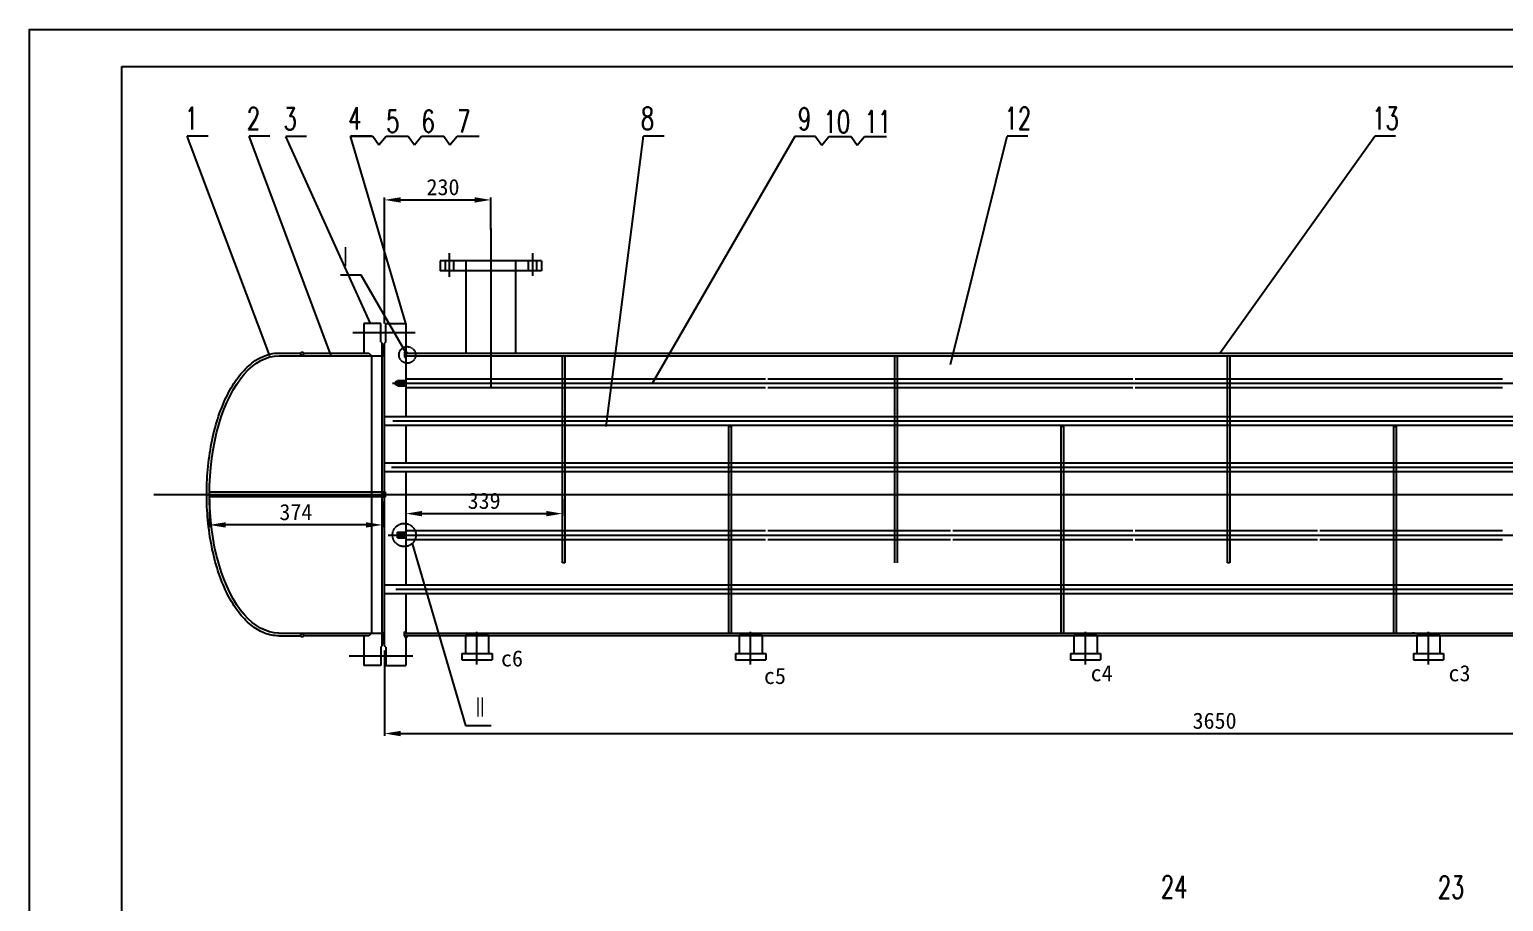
# Model space of a CAD drawing. Header units: millimetres. Extents: x -488296 to -479566, y 284705 to 289457.
# Drawn here: x -486286 to -483095, y 287570 to 289457 of the extents above; entities that cross this region are included whole.
import ezdxf
from ezdxf.lldxf.tags import DXFTag

# ---------------------------------------------------------------- set-up
doc = ezdxf.new("R2010")
doc.units = ezdxf.units.MM
doc.linetypes.add('CENTER2', pattern=[1.125, 0.75, -0.125, 0.125, -0.125])
for name, color, linetype in [('CDR_DWG1', 4, 'Continuous'), ('xishixian', 3, 'CENTER2'), ('中心线', 1, 'CENTERX2')]:
    doc.layers.add(name, color=color, linetype=linetype)
doc.styles.add('HZ', font='ROMANS.shx', dxfattribs={"width": 0.7, "height": 32, "bigfont": 'HZ.shx'})
tags = doc.linetypes.add('CENTERX2', pattern=[101.6, 63.5, -12.7, 12.7, -12.7]).pattern_tags.tags
tags[10:11] = [DXFTag(74, 4), DXFTag(75, 0), DXFTag(340, '0'), DXFTag(46, 1.0), DXFTag(50, 0.0), DXFTag(44, 0.0), DXFTag(45, 0.0)]
tags[8:9] = [DXFTag(74, 4), DXFTag(75, 0), DXFTag(340, '0'), DXFTag(46, 1.0), DXFTag(50, 0.0), DXFTag(44, 0.0), DXFTag(45, 0.0)]
tags[6:7] = [DXFTag(74, 4), DXFTag(75, 0), DXFTag(340, '0'), DXFTag(46, 1.0), DXFTag(50, 0.0), DXFTag(44, 0.0), DXFTag(45, 0.0)]
tags[4:5] = [DXFTag(74, 4), DXFTag(75, 0), DXFTag(340, '0'), DXFTag(46, 1.0), DXFTag(50, 0.0), DXFTag(44, 0.0), DXFTag(45, 0.0)]
doc.dimstyles.get("Standard").update_dxf_attribs({"dimscale": 10, "dimtxt": 3.5, "dimasz": 3.5, "dimexe": 0.5, "dimexo": 1, "dimgap": 1, "dimtad": 1, "dimtoh": 1, "dimdec": 1, "dimdsep": 46, "dimtxsty": 'Standard', "dimcen": 0.09, "dimclrd": 256, "dimclre": 256, "dimclrt": 256, "dimadec": 0, "dimazin": 2, "dimtfac": 1, "dimtdec": 1, "dimtofl": 0, "dimtmove": 0, "dimatfit": 3, "dimfxl": 1, "dimtolj": 1, "dimtzin": 0, "dimarcsym": 0})
pattern_1 = [(135, (-972792.489, 952.103), (2.24506403, 2.24506403), []), (45, (-972792.489, 952.103), (2.24506403, -2.24506403), [])]

# ---------------------------------------------------------------- blocks, each defined once
blk = doc.blocks.new('*D15')
at = {"lineweight": -2}
for p, q in [((-485517, 288820.8), (-485517, 289093.3)), ((-485482, 289088.3), (-485322, 289088.3)), ((-485287, 289024.4), (-485287, 289093.3))]:
    blk.add_line(p, q, dxfattribs=at)
for points in [[(-485482, 289094.1), (-485482, 289082.4), (-485517, 289088.3)], [(-485322, 289094.1), (-485322, 289082.4), (-485287, 289088.3)]]:
    blk.add_solid(points)
at = {"layer": 'DEFPOINTS', "color": 0}
for p in [(-485287, 289088.3), (-485287, 289014.4), (-485517, 288810.8)]:
    blk.add_point(p, dxfattribs=at)
at = {"insert": (-485390.5, 289115.8), "char_height": 35, "attachment_point": 5}
blk.add_mtext('\\A1;230', dxfattribs=at)
blk = doc.blocks.new('*D39')
at = {"lineweight": -2}
for p, q in [((-485517, 288113.3), (-485517, 287928.3)), ((-481866.9, 288113.3), (-481866.9, 287928.3)), ((-485482, 287933.3), (-481901.9, 287933.3))]:
    blk.add_line(p, q, dxfattribs=at)
for points in [[(-485482, 287939.1), (-485482, 287927.4), (-485517, 287933.3)], [(-481901.9, 287939.1), (-481901.9, 287927.4), (-481866.9, 287933.3)]]:
    blk.add_solid(points)
at = {"layer": 'DEFPOINTS', "color": 0}
for p in [(-485517, 288123.3), (-481866.9, 288123.3), (-481866.9, 287933.3)]:
    blk.add_point(p, dxfattribs=at)
at = {"insert": (-483720.1, 287960.8), "char_height": 35, "attachment_point": 5}
blk.add_mtext('\\A1;3650', dxfattribs=at)
blk = doc.blocks.new('*D48')
at = {"lineweight": -2}
for p, q in [((-485471, 288440.8), (-485471, 288404.3)), ((-485132, 288440.8), (-485132, 288404.3)), ((-485436, 288409.3), (-485167, 288409.3))]:
    blk.add_line(p, q, dxfattribs=at)
for points in [[(-485436, 288415.1), (-485436, 288403.4), (-485471, 288409.3)], [(-485167, 288415.1), (-485167, 288403.4), (-485132, 288409.3)]]:
    blk.add_solid(points)
at = {"layer": 'DEFPOINTS', "color": 0}
for p in [(-485471, 288450.8), (-485132, 288450.8), (-485132, 288409.3)]:
    blk.add_point(p, dxfattribs=at)
at = {"insert": (-485301.5, 288436.8), "char_height": 35, "attachment_point": 5}
blk.add_mtext('\\A1;339', dxfattribs=at)
blk = doc.blocks.new('*D40')
at = {"lineweight": -2}
for p, q in [((-485896.1, 288440.8), (-485896.1, 288379.9)), ((-485522, 288435.8), (-485522, 288379.9)), ((-485557, 288384.9), (-485861.1, 288384.9))]:
    blk.add_line(p, q, dxfattribs=at)
for points in [[(-485861.1, 288390.7), (-485861.1, 288379.1), (-485896.1, 288384.9)], [(-485557, 288390.7), (-485557, 288379.1), (-485522, 288384.9)]]:
    blk.add_solid(points)
at = {"layer": 'DEFPOINTS', "color": 0}
for p in [(-485896.1, 288450.8), (-485522, 288445.8), (-485896.1, 288384.9)]:
    blk.add_point(p, dxfattribs=at)
at = {"insert": (-485709, 288412.4), "char_height": 35, "attachment_point": 5}
blk.add_mtext('\\A1;374', dxfattribs=at)

msp = doc.modelspace()

# ---------------------------------------------------------------- hatches: boundary and pattern name
h = msp.add_hatch()
h.set_pattern_fill('ANSI37', color=0, style=0)
h.set_pattern_definition(pattern_1)
h.paths.add_polyline_path([(-485516.98, 288750.78), (-485521.98, 288750.78), (-485521.98, 288773.28), (-485516.98, 288773.28)])
h.paths.add_polyline_path([(-485521.98, 288150.78), (-485516.98, 288150.78), (-485516.98, 288128.28), (-485521.98, 288128.28)])
h = msp.add_hatch()
h.set_pattern_fill('ANSI37', color=0, style=0)
h.set_pattern_definition(pattern_1)
h.paths.add_polyline_path([(-485516.98, 288750.78), (-485521.98, 288750.78), (-485521.98, 288773.28), (-485516.98, 288773.28)])
h.paths.add_polyline_path([(-485521.98, 288150.78), (-485516.98, 288150.78), (-485516.98, 288128.28), (-485521.98, 288128.28)])
h = msp.add_hatch()
h.set_pattern_fill('ANSI37', color=0, style=0)
h.set_pattern_definition([(135, (-972184.9658, 63.0083), (2.24506403, 2.24506403), []), (45, (-972184.9658, 63.0083), (2.24506403, -2.24506403), [])])
h.paths.add_polyline_path([(-485518.98, 288450.78), (-485515.98, 288450.78), (-485515.98, 288444.78), (-485518.98, 288444.78)])
h.paths.add_polyline_path([(-485518.98, 288456.78), (-485515.98, 288456.78), (-485515.98, 288450.78), (-485518.98, 288450.78)])

# ---------------------------------------------------------------- linework, layer by layer
at = {"color": 0}
for p, q in [((-485765.33, 288750.78), (-485944.03, 289226.47)), ((-485899.23, 289226.36), (-485944.03, 289226.47)), ((-485632.68, 288750.78), (-485810.19, 289226.31)), ((-485765.39, 289226.21), (-485810.19, 289226.31)), ((-485547.44, 288820.78), (-485730.82, 289225.42)), ((-485686.02, 289225.32), (-485730.82, 289225.42)), ((-485470.98, 288820.78), (-485590.42, 289226.47)), ((-485545.63, 289226.36), (-485590.42, 289226.47)), ((-485037.11, 288597.56), (-484956.77, 289226.47)), ((-484911.97, 289226.36), (-484956.77, 289226.47)), ((-484936.96, 288691.63), (-484628.17, 289226.47)), ((-484583.84, 289225.56), (-484628.63, 289225.67)), ((-484291.86, 288732.12), (-484169.4, 289226.47)), ((-484124.6, 289226.36), (-484169.4, 289226.47)), ((-483708.86, 288756.78), (-483373.42, 289226.47)), ((-483328.62, 289226.36), (-483373.42, 289226.47)), ((-485176.98, 288956.78), (-485396.98, 288956.78)), ((-485396.98, 288956.78), (-485396.98, 288934.78)), ((-485176.98, 288934.78), (-485396.98, 288934.78)), ((-485385.98, 288956.78), (-485385.98, 288934.78)), ((-485367.98, 288956.78), (-485367.98, 288934.78)), ((-485232.98, 288956.78), (-485340.98, 288956.78)), ((-485340.98, 288956.78), (-485340.98, 288756.78)), ((-485232.98, 288756.78), (-485232.98, 288956.78)), ((-485205.98, 288956.78), (-485205.98, 288934.78)), ((-485187.98, 288956.78), (-485187.98, 288934.78)), ((-485176.98, 288956.78), (-485176.98, 288934.78)), ((-485567.4, 288925.35), (-485612.2, 288925.46)), ((-485467.77, 288752.78), (-485567.4, 288925.35)), ((-485561.98, 288820.78), (-485561.98, 288756.78)), ((-485524.98, 288820.78), (-485561.98, 288820.78)), ((-485524.98, 288781.28), (-485524.98, 288820.78)), ((-485513.98, 288820.78), (-485470.98, 288820.78)), ((-485513.98, 288781.28), (-485513.98, 288820.78)), ((-485470.98, 288820.78), (-485470.98, 288761.98)), ((-485524.98, 288781.28), (-485521.98, 288778.28)), ((-485521.98, 288123.28), (-485521.98, 288778.28)), ((-485516.98, 288773.28), (-485521.98, 288773.28)), ((-485513.98, 288781.28), (-485516.98, 288778.28)), ((-485516.98, 288123.28), (-485516.98, 288778.28)), ((-485745.46, 288756.78), (-485699.51, 288756.78)), ((-485745.46, 288750.78), (-485696.05, 288750.78)), ((-485696.05, 288750.78), (-485699.51, 288756.78)), ((-485696.05, 288750.78), (-485694.55, 288750.78)), ((-485694.55, 288750.78), (-485691.09, 288756.78)), ((-485694.55, 288750.78), (-485521.98, 288750.78)), ((-485691.45, 288756.78), (-485550.98, 288756.78)), ((-485563.98, 288756.78), (-485550.98, 288756.78)), ((-485550.98, 288756.78), (-485544.98, 288750.78)), ((-485544.98, 288750.78), (-485544.98, 288150.78)), ((-485516.98, 288750.78), (-485521.98, 288750.78)), ((-485473.98, 288756.78), (-485470.98, 288761.98)), ((-485473.98, 288756.78), (-481909.94, 288756.78)), ((-485473.98, 288756.78), (-485473.98, 288747.78)), ((-485470.98, 288750.78), (-485473.98, 288750.78)), ((-485473.98, 288747.78), (-485470.98, 288747.78)), ((-485470.98, 288750.78), (-485472.86, 288750.78)), ((-485470.98, 288761.98), (-485467.05, 288756.78)), ((-485470.98, 288750.78), (-481909.94, 288750.78)), ((-485470.98, 288750.78), (-485470.98, 288619.57)), ((-485131.98, 288303.03), (-485131.98, 288750.78)), ((-485126.98, 288750.78), (-485126.98, 288303.03)), ((-484411.98, 288303.03), (-484411.98, 288750.78)), ((-484406.98, 288750.78), (-484406.98, 288303.03)), ((-484321.86, 288750.78), (-484316.86, 288750.78)), ((-484171.94, 288750.78), (-484166.94, 288750.78)), ((-483691.98, 288303.03), (-483691.98, 288750.78)), ((-483686.98, 288750.78), (-483686.98, 288303.03)), ((-483666.98, 288750.78), (-483661.98, 288750.78)), ((-485491.98, 288695.63), (-485494.28, 288691.63)), ((-485491.98, 288687.63), (-485494.28, 288691.63)), ((-485488.98, 288695.63), (-485491.98, 288695.63)), ((-485491.98, 288687.63), (-485491.98, 288695.63)), ((-485488.98, 288687.63), (-485491.98, 288687.63)), ((-485488.98, 288685.63), (-485488.98, 288697.63)), ((-485488.98, 288697.63), (-485470.98, 288697.63)), ((-485485.98, 288695.63), (-485488.98, 288695.63)), ((-485485.98, 288687.63), (-485488.98, 288687.63)), ((-485488.98, 288685.63), (-485470.98, 288685.63)), ((-485485.98, 288695.63), (-485483.98, 288697.63)), ((-485485.98, 288695.63), (-485485.98, 288687.63)), ((-485485.98, 288695.63), (-485470.98, 288695.63)), ((-485485.98, 288687.63), (-485470.98, 288687.63)), ((-485483.98, 288685.63), (-485485.98, 288687.63)), ((-485483.98, 288697.63), (-485483.98, 288685.63)), ((-485470.98, 288701.13), (-484692.06, 288701.13)), ((-485470.98, 288685.63), (-485470.98, 288697.63)), ((-485470.98, 288682.13), (-484692.06, 288682.13)), ((-484687.06, 288701.13), (-483897.06, 288701.13)), ((-484687.06, 288682.13), (-483897.06, 288682.13)), ((-483892.06, 288701.13), (-483097.06, 288701.13)), ((-483892.06, 288682.13), (-483097.06, 288682.13)), ((-485516.98, 288619.57), (-481866.94, 288619.57)), ((-485516.98, 288600.57), (-481866.94, 288600.57)), ((-485470.98, 288600.57), (-485470.98, 288519.14)), ((-484771.98, 288150.78), (-484771.98, 288598.53)), ((-484771.98, 288598.53), (-484766.98, 288598.53)), ((-484766.98, 288598.53), (-484766.98, 288150.78)), ((-484051.98, 288150.78), (-484051.98, 288598.53)), ((-484051.98, 288598.53), (-484046.98, 288598.53)), ((-484046.98, 288598.53), (-484046.98, 288150.78)), ((-483332.06, 288150.78), (-483332.06, 288598.53)), ((-483332.06, 288598.53), (-483327.06, 288598.53)), ((-483327.06, 288598.53), (-483327.06, 288150.78)), ((-485516.98, 288519.14), (-481866.94, 288519.14)), ((-485516.98, 288500.14), (-481866.94, 288500.14)), ((-485470.98, 288500.14), (-485470.98, 288255.48)), ((-485521.98, 288455.78), (-485896.07, 288455.78)), ((-485521.98, 288456.78), (-485515.98, 288456.78)), ((-485518.98, 288444.78), (-485518.98, 288456.78)), ((-485515.98, 288456.78), (-485515.98, 288444.78)), ((-485521.98, 288445.78), (-485896.07, 288445.78)), ((-485515.98, 288444.78), (-485521.98, 288444.78)), ((-485515.98, 288444.78), (-485518.98, 288444.78)), ((-485488.98, 288357.02), (-485488.98, 288369.02)), ((-485488.98, 288369.02), (-485470.98, 288369.02)), ((-485485.98, 288367.02), (-485488.98, 288367.02)), ((-485485.98, 288359.02), (-485488.98, 288359.02)), ((-485488.98, 288357.02), (-485470.98, 288357.02)), ((-485485.98, 288367.02), (-485483.98, 288369.02)), ((-485485.98, 288367.02), (-485485.98, 288359.02)), ((-485485.98, 288367.02), (-485470.98, 288367.02)), ((-485485.98, 288359.02), (-485470.98, 288359.02)), ((-485483.98, 288357.02), (-485485.98, 288359.02)), ((-485483.98, 288369.02), (-485483.98, 288357.02)), ((-485470.98, 288372.52), (-484692.06, 288372.52)), ((-485470.98, 288357.02), (-485470.98, 288369.02)), ((-485470.98, 288353.52), (-484692.06, 288353.52)), ((-484687.06, 288372.52), (-484292.06, 288372.52)), ((-484687.06, 288353.52), (-484292.06, 288353.52)), ((-484287.06, 288372.52), (-483897.06, 288372.52)), ((-484287.06, 288353.52), (-483897.06, 288353.52)), ((-483892.06, 288372.52), (-483497.06, 288372.52)), ((-483892.06, 288353.52), (-483497.06, 288353.52)), ((-483492.06, 288372.52), (-483097.06, 288372.52)), ((-483492.06, 288353.52), (-483097.06, 288353.52)), ((-485457.08, 288344.73), (-485342.08, 287950.77)), ((-485126.98, 288303.03), (-485131.98, 288303.03)), ((-483686.98, 288303.03), (-483691.98, 288303.03)), ((-485516.98, 288255.48), (-481866.94, 288255.48)), ((-485516.98, 288236.48), (-481866.94, 288236.48)), ((-485470.98, 288236.48), (-485470.98, 288150.78)), ((-485746.05, 288150.78), (-485696.05, 288150.78)), ((-485746.05, 288144.78), (-485699.51, 288144.78)), ((-485696.05, 288150.78), (-485699.51, 288144.78)), ((-485696.05, 288150.78), (-485694.55, 288150.78)), ((-485694.55, 288150.78), (-485691.09, 288144.78)), ((-485694.55, 288150.78), (-485521.98, 288150.78)), ((-485550.98, 288144.78), (-485691.09, 288144.78)), ((-485561.98, 288144.78), (-485561.98, 288080.78)), ((-485544.98, 288150.78), (-485550.98, 288144.78)), ((-485516.98, 288150.78), (-485521.98, 288150.78)), ((-485473.98, 288144.78), (-485473.98, 288153.78)), ((-485473.98, 288153.78), (-485470.98, 288153.78)), ((-485473.98, 288150.78), (-481909.94, 288150.78)), ((-481909.94, 288144.78), (-485473.98, 288144.78)), ((-485473.98, 288144.78), (-485470.98, 288139.58)), ((-485470.98, 288139.58), (-485467.05, 288144.78)), ((-485470.98, 288139.58), (-485470.98, 288080.78)), ((-485341.98, 288144.78), (-485341.98, 288106.38)), ((-485291.98, 288144.78), (-485291.98, 288106.38)), ((-484749.5, 288144.78), (-484749.5, 288106.38)), ((-484699.5, 288144.78), (-484699.5, 288106.38)), ((-484024.46, 288144.78), (-484024.46, 288106.38)), ((-483974.46, 288144.78), (-483974.46, 288106.38)), ((-483287.06, 288150.78), (-483292.06, 288150.78)), ((-483282.17, 288144.78), (-483282.17, 288106.38)), ((-483232.17, 288144.78), (-483232.17, 288106.38)), ((-485524.98, 288120.28), (-485521.98, 288123.28)), ((-485524.98, 288120.28), (-485524.98, 288080.78)), ((-485516.98, 288128.28), (-485521.98, 288128.28)), ((-485513.98, 288120.28), (-485516.98, 288123.28)), ((-485513.98, 288120.28), (-485513.98, 288080.78)), ((-485349.61, 288106.38), (-485284.34, 288106.38)), ((-485349.61, 288106.38), (-485349.61, 288092.9)), ((-485284.34, 288106.38), (-485284.34, 288092.9)), ((-484757.13, 288106.38), (-484691.87, 288106.38)), ((-484757.13, 288106.38), (-484757.13, 288092.9)), ((-484691.87, 288106.38), (-484691.87, 288092.9)), ((-484032.09, 288106.38), (-483966.83, 288106.38)), ((-484032.09, 288106.38), (-484032.09, 288092.9)), ((-483966.83, 288106.38), (-483966.83, 288092.9)), ((-483289.8, 288106.38), (-483224.54, 288106.38)), ((-483289.8, 288106.38), (-483289.8, 288092.9)), ((-483224.54, 288106.38), (-483224.54, 288092.9)), ((-485524.98, 288080.78), (-485561.98, 288080.78)), ((-485513.98, 288080.78), (-485470.98, 288080.78)), ((-485349.61, 288092.9), (-485284.34, 288092.9)), ((-484757.13, 288092.9), (-484691.87, 288092.9)), ((-484032.09, 288092.9), (-483966.83, 288092.9)), ((-483289.8, 288092.9), (-483224.54, 288092.9)), ((-485342.08, 287950.77), (-485286.37, 287950.77))]:
    msp.add_line(p, q, dxfattribs=at)
at = {"color": 0, "linetype": 'Continuous'}
for p, q in [((-485590.42, 289226.47), (-485542.42, 289226.47)), ((-485542.42, 289226.47), (-485529.22, 289207.81)), ((-485529.22, 289207.81), (-485513.58, 289226.47)), ((-485513.58, 289226.47), (-485465.58, 289226.47)), ((-485465.58, 289226.47), (-485452.37, 289207.81)), ((-485452.37, 289207.81), (-485436.74, 289226.47)), ((-485436.74, 289226.47), (-485388.74, 289226.47)), ((-485388.74, 289226.47), (-485375.53, 289207.81)), ((-485375.53, 289207.81), (-485359.9, 289226.47)), ((-485359.9, 289226.47), (-485311.9, 289226.47)), ((-484583.84, 289225.56), (-484570.63, 289206.9)), ((-484570.63, 289206.9), (-484554.99, 289225.56)), ((-484554.99, 289225.56), (-484506.99, 289225.56)), ((-484506.99, 289225.56), (-484493.78, 289206.9)), ((-484493.78, 289206.9), (-484478.15, 289225.56)), ((-484478.15, 289225.56), (-484430.15, 289225.56))]:
    msp.add_line(p, q, dxfattribs=at)
at = {"color": 0}
for points in [[(-485291.97, 288144.78, 0), (-485291.98, 288144.85, 0), (-485292, 288144.92, 0), (-485292.04, 288144.98, 0), (-485292.1, 288145.05, 0), (-485292.16, 288145.12, 0), (-485292.25, 288145.19, 0), (-485292.34, 288145.25, 0), (-485292.46, 288145.32, 0), (-485292.58, 288145.39, 0), (-485292.72, 288145.45, 0), (-485292.88, 288145.52, 0), (-485293.05, 288145.58, 0), (-485293.24, 288145.65, 0), (-485293.44, 288145.71, 0), (-485293.65, 288145.78, 0), (-485293.88, 288145.84, 0), (-485294.12, 288145.9, 0), (-485294.38, 288145.97, 0), (-485294.64, 288146.03, 0), (-485294.93, 288146.09, 0), (-485295.22, 288146.15, 0), (-485295.53, 288146.2, 0), (-485295.85, 288146.26, 0), (-485296.19, 288146.32, 0), (-485296.54, 288146.38, 0), (-485296.89, 288146.43, 0), (-485297.27, 288146.48, 0), (-485297.65, 288146.54, 0), (-485298.04, 288146.59, 0), (-485298.45, 288146.64, 0), (-485298.87, 288146.69, 0), (-485299.3, 288146.74, 0), (-485299.74, 288146.79, 0), (-485300.19, 288146.83, 0), (-485300.65, 288146.88, 0), (-485301.12, 288146.92, 0), (-485301.59, 288146.96, 0), (-485302.08, 288147.01, 0), (-485302.58, 288147.05, 0), (-485303.09, 288147.08, 0), (-485303.6, 288147.12, 0), (-485304.12, 288147.16, 0), (-485304.65, 288147.19, 0), (-485305.19, 288147.22, 0), (-485305.73, 288147.25, 0), (-485306.29, 288147.28, 0), (-485306.84, 288147.31, 0), (-485307.41, 288147.34, 0), (-485307.98, 288147.36, 0), (-485308.55, 288147.39, 0), (-485309.13, 288147.41, 0), (-485309.72, 288147.43, 0), (-485310.31, 288147.45, 0), (-485310.9, 288147.47, 0), (-485311.5, 288147.48, 0), (-485312.1, 288147.5, 0), (-485312.7, 288147.51, 0), (-485313.31, 288147.52, 0), (-485313.91, 288147.53, 0), (-485314.52, 288147.54, 0), (-485315.14, 288147.54, 0), (-485315.75, 288147.55, 0), (-485316.36, 288147.55, 0), (-485316.97, 288147.55, 0), (-485317.59, 288147.55, 0), (-485318.2, 288147.55, 0), (-485318.81, 288147.54, 0), (-485319.43, 288147.54, 0), (-485320.04, 288147.53, 0), (-485320.64, 288147.52, 0), (-485321.25, 288147.51, 0), (-485321.85, 288147.5, 0), (-485322.45, 288147.48, 0), (-485323.05, 288147.47, 0), (-485323.64, 288147.45, 0), (-485324.23, 288147.43, 0), (-485324.82, 288147.41, 0), (-485325.4, 288147.39, 0), (-485325.97, 288147.36, 0), (-485326.54, 288147.34, 0), (-485327.11, 288147.31, 0), (-485327.66, 288147.28, 0), (-485328.22, 288147.25, 0), (-485328.76, 288147.22, 0), (-485329.3, 288147.19, 0), (-485329.83, 288147.16, 0), (-485330.35, 288147.12, 0), (-485330.86, 288147.08, 0), (-485331.37, 288147.05, 0), (-485331.87, 288147.01, 0), (-485332.36, 288146.96, 0), (-485332.83, 288146.92, 0), (-485333.3, 288146.88, 0), (-485333.76, 288146.83, 0), (-485334.21, 288146.79, 0), (-485334.65, 288146.74, 0), (-485335.08, 288146.69, 0), (-485335.5, 288146.64, 0), (-485335.91, 288146.59, 0), (-485336.3, 288146.54, 0), (-485336.68, 288146.48, 0), (-485337.06, 288146.43, 0), (-485337.41, 288146.38, 0), (-485337.76, 288146.32, 0), (-485338.1, 288146.26, 0), (-485338.42, 288146.2, 0), (-485338.73, 288146.15, 0), (-485339.02, 288146.09, 0), (-485339.31, 288146.03, 0), (-485339.57, 288145.97, 0), (-485339.83, 288145.9, 0), (-485340.07, 288145.84, 0), (-485340.3, 288145.78, 0), (-485340.51, 288145.71, 0), (-485340.71, 288145.65, 0), (-485340.9, 288145.58, 0), (-485341.07, 288145.52, 0), (-485341.23, 288145.45, 0), (-485341.37, 288145.39, 0), (-485341.49, 288145.32, 0), (-485341.61, 288145.25, 0), (-485341.7, 288145.19, 0), (-485341.79, 288145.12, 0), (-485341.85, 288145.05, 0), (-485341.91, 288144.98, 0), (-485341.95, 288144.92, 0), (-485341.97, 288144.85, 0), (-485341.98, 288144.78, 0)], [(-484699.49, 288144.78, 0), (-484699.5, 288144.85, 0), (-484699.52, 288144.92, 0), (-484699.56, 288144.98, 0), (-484699.62, 288145.05, 0), (-484699.68, 288145.12, 0), (-484699.77, 288145.19, 0), (-484699.86, 288145.25, 0), (-484699.98, 288145.32, 0), (-484700.1, 288145.39, 0), (-484700.24, 288145.45, 0), (-484700.4, 288145.52, 0), (-484700.57, 288145.58, 0), (-484700.76, 288145.65, 0), (-484700.96, 288145.71, 0), (-484701.17, 288145.78, 0), (-484701.4, 288145.84, 0), (-484701.64, 288145.9, 0), (-484701.9, 288145.97, 0), (-484702.16, 288146.03, 0), (-484702.45, 288146.09, 0), (-484702.74, 288146.15, 0), (-484703.05, 288146.2, 0), (-484703.37, 288146.26, 0), (-484703.71, 288146.32, 0), (-484704.06, 288146.38, 0), (-484704.41, 288146.43, 0), (-484704.79, 288146.48, 0), (-484705.17, 288146.54, 0), (-484705.56, 288146.59, 0), (-484705.97, 288146.64, 0), (-484706.39, 288146.69, 0), (-484706.82, 288146.74, 0), (-484707.26, 288146.79, 0), (-484707.71, 288146.83, 0), (-484708.17, 288146.88, 0), (-484708.64, 288146.92, 0), (-484709.11, 288146.96, 0), (-484709.6, 288147.01, 0), (-484710.1, 288147.05, 0), (-484710.61, 288147.08, 0), (-484711.12, 288147.12, 0), (-484711.64, 288147.16, 0), (-484712.17, 288147.19, 0), (-484712.71, 288147.22, 0), (-484713.25, 288147.25, 0), (-484713.81, 288147.28, 0), (-484714.36, 288147.31, 0), (-484714.93, 288147.34, 0), (-484715.5, 288147.36, 0), (-484716.07, 288147.39, 0), (-484716.65, 288147.41, 0), (-484717.24, 288147.43, 0), (-484717.83, 288147.45, 0), (-484718.42, 288147.47, 0), (-484719.02, 288147.48, 0), (-484719.62, 288147.5, 0), (-484720.22, 288147.51, 0), (-484720.83, 288147.52, 0), (-484721.43, 288147.53, 0), (-484722.04, 288147.54, 0), (-484722.66, 288147.54, 0), (-484723.27, 288147.55, 0), (-484723.88, 288147.55, 0), (-484724.49, 288147.55, 0), (-484725.11, 288147.55, 0), (-484725.72, 288147.55, 0), (-484726.33, 288147.54, 0), (-484726.95, 288147.54, 0), (-484727.56, 288147.53, 0), (-484728.16, 288147.52, 0), (-484728.77, 288147.51, 0), (-484729.37, 288147.5, 0), (-484729.97, 288147.48, 0), (-484730.57, 288147.47, 0), (-484731.16, 288147.45, 0), (-484731.75, 288147.43, 0), (-484732.34, 288147.41, 0), (-484732.92, 288147.39, 0), (-484733.49, 288147.36, 0), (-484734.06, 288147.34, 0), (-484734.63, 288147.31, 0), (-484735.18, 288147.28, 0), (-484735.74, 288147.25, 0), (-484736.28, 288147.22, 0), (-484736.82, 288147.19, 0), (-484737.35, 288147.16, 0), (-484737.87, 288147.12, 0), (-484738.38, 288147.08, 0), (-484738.89, 288147.05, 0), (-484739.39, 288147.01, 0), (-484739.88, 288146.96, 0), (-484740.35, 288146.92, 0), (-484740.82, 288146.88, 0), (-484741.28, 288146.83, 0), (-484741.73, 288146.79, 0), (-484742.17, 288146.74, 0), (-484742.6, 288146.69, 0), (-484743.02, 288146.64, 0), (-484743.43, 288146.59, 0), (-484743.82, 288146.54, 0), (-484744.2, 288146.48, 0), (-484744.58, 288146.43, 0), (-484744.93, 288146.38, 0), (-484745.28, 288146.32, 0), (-484745.62, 288146.26, 0), (-484745.94, 288146.2, 0), (-484746.25, 288146.15, 0), (-484746.54, 288146.09, 0), (-484746.83, 288146.03, 0), (-484747.09, 288145.97, 0), (-484747.35, 288145.9, 0), (-484747.59, 288145.84, 0), (-484747.82, 288145.78, 0), (-484748.03, 288145.71, 0), (-484748.23, 288145.65, 0), (-484748.42, 288145.58, 0), (-484748.59, 288145.52, 0), (-484748.75, 288145.45, 0), (-484748.89, 288145.39, 0), (-484749.01, 288145.32, 0), (-484749.13, 288145.25, 0), (-484749.22, 288145.19, 0), (-484749.31, 288145.12, 0), (-484749.37, 288145.05, 0), (-484749.43, 288144.98, 0), (-484749.46, 288144.92, 0), (-484749.49, 288144.85, 0), (-484749.49, 288144.78, 0)], [(-483974.45, 288144.78, 0), (-483974.46, 288144.85, 0), (-483974.48, 288144.92, 0), (-483974.52, 288144.98, 0), (-483974.58, 288145.05, 0), (-483974.64, 288145.12, 0), (-483974.73, 288145.19, 0), (-483974.82, 288145.25, 0), (-483974.94, 288145.32, 0), (-483975.06, 288145.39, 0), (-483975.2, 288145.45, 0), (-483975.36, 288145.52, 0), (-483975.53, 288145.58, 0), (-483975.72, 288145.65, 0), (-483975.92, 288145.71, 0), (-483976.13, 288145.78, 0), (-483976.36, 288145.84, 0), (-483976.6, 288145.9, 0), (-483976.86, 288145.97, 0), (-483977.12, 288146.03, 0), (-483977.41, 288146.09, 0), (-483977.7, 288146.15, 0), (-483978.01, 288146.2, 0), (-483978.33, 288146.26, 0), (-483978.67, 288146.32, 0), (-483979.02, 288146.38, 0), (-483979.37, 288146.43, 0), (-483979.75, 288146.48, 0), (-483980.13, 288146.54, 0), (-483980.52, 288146.59, 0), (-483980.93, 288146.64, 0), (-483981.35, 288146.69, 0), (-483981.78, 288146.74, 0), (-483982.22, 288146.79, 0), (-483982.67, 288146.83, 0), (-483983.13, 288146.88, 0), (-483983.6, 288146.92, 0), (-483984.07, 288146.96, 0), (-483984.56, 288147.01, 0), (-483985.06, 288147.05, 0), (-483985.57, 288147.08, 0), (-483986.08, 288147.12, 0), (-483986.6, 288147.16, 0), (-483987.13, 288147.19, 0), (-483987.67, 288147.22, 0), (-483988.21, 288147.25, 0), (-483988.77, 288147.28, 0), (-483989.32, 288147.31, 0), (-483989.89, 288147.34, 0), (-483990.46, 288147.36, 0), (-483991.03, 288147.39, 0), (-483991.61, 288147.41, 0), (-483992.2, 288147.43, 0), (-483992.79, 288147.45, 0), (-483993.38, 288147.47, 0), (-483993.98, 288147.48, 0), (-483994.58, 288147.5, 0), (-483995.18, 288147.51, 0), (-483995.79, 288147.52, 0), (-483996.39, 288147.53, 0), (-483997, 288147.54, 0), (-483997.62, 288147.54, 0), (-483998.23, 288147.55, 0), (-483998.84, 288147.55, 0), (-483999.45, 288147.55, 0), (-484000.07, 288147.55, 0), (-484000.68, 288147.55, 0), (-484001.29, 288147.54, 0), (-484001.91, 288147.54, 0), (-484002.52, 288147.53, 0), (-484003.12, 288147.52, 0), (-484003.73, 288147.51, 0), (-484004.33, 288147.5, 0), (-484004.93, 288147.48, 0), (-484005.53, 288147.47, 0), (-484006.12, 288147.45, 0), (-484006.71, 288147.43, 0), (-484007.3, 288147.41, 0), (-484007.88, 288147.39, 0), (-484008.45, 288147.36, 0), (-484009.02, 288147.34, 0), (-484009.59, 288147.31, 0), (-484010.14, 288147.28, 0), (-484010.7, 288147.25, 0), (-484011.24, 288147.22, 0), (-484011.78, 288147.19, 0), (-484012.31, 288147.16, 0), (-484012.83, 288147.12, 0), (-484013.34, 288147.08, 0), (-484013.85, 288147.05, 0), (-484014.35, 288147.01, 0), (-484014.84, 288146.96, 0), (-484015.31, 288146.92, 0), (-484015.78, 288146.88, 0), (-484016.24, 288146.83, 0), (-484016.69, 288146.79, 0), (-484017.13, 288146.74, 0), (-484017.56, 288146.69, 0), (-484017.98, 288146.64, 0), (-484018.39, 288146.59, 0), (-484018.78, 288146.54, 0), (-484019.16, 288146.48, 0), (-484019.54, 288146.43, 0), (-484019.89, 288146.38, 0), (-484020.24, 288146.32, 0), (-484020.58, 288146.26, 0), (-484020.9, 288146.2, 0), (-484021.21, 288146.15, 0), (-484021.5, 288146.09, 0), (-484021.79, 288146.03, 0), (-484022.05, 288145.97, 0), (-484022.31, 288145.9, 0), (-484022.55, 288145.84, 0), (-484022.78, 288145.78, 0), (-484022.99, 288145.71, 0), (-484023.19, 288145.65, 0), (-484023.38, 288145.58, 0), (-484023.55, 288145.52, 0), (-484023.71, 288145.45, 0), (-484023.85, 288145.39, 0), (-484023.97, 288145.32, 0), (-484024.09, 288145.25, 0), (-484024.18, 288145.19, 0), (-484024.27, 288145.12, 0), (-484024.33, 288145.05, 0), (-484024.39, 288144.98, 0), (-484024.42, 288144.92, 0), (-484024.45, 288144.85, 0), (-484024.45, 288144.78, 0)], [(-483232.16, 288144.78, 0), (-483232.17, 288144.85, 0), (-483232.19, 288144.92, 0), (-483232.23, 288144.98, 0), (-483232.29, 288145.05, 0), (-483232.35, 288145.12, 0), (-483232.44, 288145.19, 0), (-483232.53, 288145.25, 0), (-483232.65, 288145.32, 0), (-483232.77, 288145.39, 0), (-483232.91, 288145.45, 0), (-483233.07, 288145.52, 0), (-483233.24, 288145.58, 0), (-483233.43, 288145.65, 0), (-483233.63, 288145.71, 0), (-483233.84, 288145.78, 0), (-483234.07, 288145.84, 0), (-483234.31, 288145.9, 0), (-483234.57, 288145.97, 0), (-483234.83, 288146.03, 0), (-483235.12, 288146.09, 0), (-483235.41, 288146.15, 0), (-483235.72, 288146.2, 0), (-483236.04, 288146.26, 0), (-483236.38, 288146.32, 0), (-483236.73, 288146.38, 0), (-483237.08, 288146.43, 0), (-483237.46, 288146.48, 0), (-483237.84, 288146.54, 0), (-483238.23, 288146.59, 0), (-483238.64, 288146.64, 0), (-483239.06, 288146.69, 0), (-483239.49, 288146.74, 0), (-483239.93, 288146.79, 0), (-483240.38, 288146.83, 0), (-483240.84, 288146.88, 0), (-483241.31, 288146.92, 0), (-483241.78, 288146.96, 0), (-483242.27, 288147.01, 0), (-483242.77, 288147.05, 0), (-483243.28, 288147.08, 0), (-483243.79, 288147.12, 0), (-483244.31, 288147.16, 0), (-483244.84, 288147.19, 0), (-483245.38, 288147.22, 0), (-483245.92, 288147.25, 0), (-483246.48, 288147.28, 0), (-483247.03, 288147.31, 0), (-483247.6, 288147.34, 0), (-483248.17, 288147.36, 0), (-483248.74, 288147.39, 0), (-483249.32, 288147.41, 0), (-483249.91, 288147.43, 0), (-483250.5, 288147.45, 0), (-483251.09, 288147.47, 0), (-483251.69, 288147.48, 0), (-483252.29, 288147.5, 0), (-483252.89, 288147.51, 0), (-483253.5, 288147.52, 0), (-483254.1, 288147.53, 0), (-483254.71, 288147.54, 0), (-483255.33, 288147.54, 0), (-483255.94, 288147.55, 0), (-483256.55, 288147.55, 0), (-483257.16, 288147.55, 0), (-483257.78, 288147.55, 0), (-483258.39, 288147.55, 0), (-483259, 288147.54, 0), (-483259.62, 288147.54, 0), (-483260.23, 288147.53, 0), (-483260.83, 288147.52, 0), (-483261.44, 288147.51, 0), (-483262.04, 288147.5, 0), (-483262.64, 288147.48, 0), (-483263.24, 288147.47, 0), (-483263.83, 288147.45, 0), (-483264.42, 288147.43, 0), (-483265.01, 288147.41, 0), (-483265.59, 288147.39, 0), (-483266.16, 288147.36, 0), (-483266.73, 288147.34, 0), (-483267.3, 288147.31, 0), (-483267.85, 288147.28, 0), (-483268.41, 288147.25, 0), (-483268.95, 288147.22, 0), (-483269.49, 288147.19, 0), (-483270.02, 288147.16, 0), (-483270.54, 288147.12, 0), (-483271.05, 288147.08, 0), (-483271.56, 288147.05, 0), (-483272.06, 288147.01, 0), (-483272.55, 288146.96, 0), (-483273.02, 288146.92, 0), (-483273.49, 288146.88, 0), (-483273.95, 288146.83, 0), (-483274.4, 288146.79, 0), (-483274.84, 288146.74, 0), (-483275.27, 288146.69, 0), (-483275.69, 288146.64, 0), (-483276.1, 288146.59, 0), (-483276.49, 288146.54, 0), (-483276.87, 288146.48, 0), (-483277.25, 288146.43, 0), (-483277.6, 288146.38, 0), (-483277.95, 288146.32, 0), (-483278.29, 288146.26, 0), (-483278.61, 288146.2, 0), (-483278.92, 288146.15, 0), (-483279.21, 288146.09, 0), (-483279.5, 288146.03, 0), (-483279.76, 288145.97, 0), (-483280.02, 288145.9, 0), (-483280.26, 288145.84, 0), (-483280.49, 288145.78, 0), (-483280.7, 288145.71, 0), (-483280.9, 288145.65, 0), (-483281.09, 288145.58, 0), (-483281.26, 288145.52, 0), (-483281.42, 288145.45, 0), (-483281.56, 288145.39, 0), (-483281.68, 288145.32, 0), (-483281.8, 288145.25, 0), (-483281.89, 288145.19, 0), (-483281.98, 288145.12, 0), (-483282.04, 288145.05, 0), (-483282.1, 288144.98, 0), (-483282.13, 288144.92, 0), (-483282.16, 288144.85, 0), (-483282.16, 288144.78, 0)]]:
    msp.add_polyline3d(points, dxfattribs=at)
for centre, start, end in [((-485695.3, 288751.45), 51.60793, 128.35226), ((-485695.3, 288150.1), 231.64774, 308.39207)]:
    msp.add_arc(centre, 6.79, start, end, dxfattribs=at)
at = {"color": 0, "extrusion": (0, 0, -1)}
msp.add_ellipse((-485746.09, 288450.78), major_axis=(-0.04, 300), ratio=0.5, start_param=3.1415927, end_param=6.2876767, dxfattribs=at)
at = {"color": 0}
msp.add_open_spline([(-485746.05, 288144.78), (-485751.3, 288144.78), (-485756.55, 288145.29), (-485766.97, 288147.32), (-485772.15, 288148.84), (-485782.34, 288152.86), (-485787.36, 288155.35), (-485802.14, 288164.22), (-485811.59, 288171.99), (-485829.43, 288190.85), (-485837.83, 288201.95), (-485853.32, 288227.03), (-485860.42, 288241.03), (-485873.1, 288271.41), (-485878.69, 288287.8), (-485888.16, 288322.37), (-485892.04, 288340.55), (-485897.98, 288378.05), (-485900.04, 288397.37), (-485902.24, 288436.41), (-485902.39, 288456.15), (-485900.77, 288495.31), (-485899.01, 288514.73), (-485893.64, 288552.56), (-485890.03, 288570.96), (-485881.08, 288606.06), (-485875.75, 288622.76), (-485863.54, 288653.86), (-485856.66, 288668.25), (-485841.57, 288694.21), (-485833.37, 288705.78), (-485815.85, 288725.64), (-485806.55, 288733.94), (-485790.09, 288744.9), (-485783.16, 288748.5), (-485769.03, 288753.85), (-485761.82, 288755.58), (-485751.52, 288756.66), (-485748.46, 288756.8), (-485745.4, 288756.78)], degree=3, knots=[3.1415927, 3.1415927, 3.1415927, 3.1415927, 3.2388504, 3.2388504, 3.3361081, 3.3361081, 3.4333658, 3.4333658, 3.6278678, 3.6278678, 3.8223698, 3.8223698, 4.0168718, 4.0168718, 4.2113738, 4.2113738, 4.4058758, 4.4058758, 4.6003778, 4.6003778, 4.7948798, 4.7948798, 4.9893818, 4.9893818, 5.1838839, 5.1838839, 5.3783859, 5.3783859, 5.5728879, 5.5728879, 5.7673899, 5.7673899, 5.9618919, 5.9618919, 6.0964848, 6.0964848, 6.2310777, 6.2310777, 6.2876767, 6.2876767, 6.2876767, 6.2876767], dxfattribs=at)
at = {"layer": 'CDR_DWG1', "color": 4}
for p, q in [((-486085.72, 284785.2), (-486085.72, 289377.2)), ((-486085.72, 289377.2), (-479645.72, 289377.2))]:
    msp.add_line(p, q, dxfattribs=at)
msp.add_lwpolyline([(-486285.72, 284705.2), (-486285.72, 289457.2), (-479565.72, 289457.2), (-479565.72, 284705.2)], close=True, dxfattribs=at)
at = {"layer": 'xishixian'}
for centre, radius in [((-485467.77, 288752.78), 17.98), ((-485474.48, 288363.02), 25.24)]:
    msp.add_circle(centre, radius, dxfattribs=at)
at = {"layer": '中心线'}
for p, q in [((-485286.98, 289026.13), (-485286.98, 288684.62)), ((-485286.98, 288992.33), (-485286.98, 288729.24)), ((-485376.98, 288973.41), (-485376.98, 288921.64)), ((-485196.98, 288973.41), (-485196.98, 288924.12)), ((-485512.41, 288800.78), (-485585.83, 288800.78)), ((-485450.67, 288800.78), (-485530.13, 288800.78)), ((-485499.73, 288691.63), (-482228.3, 288691.63)), ((-485499.02, 288610.07), (-481866.94, 288610.07)), ((-485501.65, 288509.64), (-481866.94, 288509.64)), ((-486016.78, 288450.78), (-481199.97, 288450.78)), ((-485508.98, 288363.02), (-482251.98, 288363.02)), ((-485492.75, 288245.98), (-481866.94, 288245.98)), ((-485316.98, 288082.9), (-485316.98, 288153.12)), ((-484724.5, 288082.9), (-484724.5, 288153.12)), ((-483999.46, 288082.9), (-483999.46, 288153.12)), ((-483257.17, 288082.9), (-483257.17, 288153.12)), ((-485510.29, 288100.78), (-485593.46, 288100.78)), ((-485455.51, 288100.78), (-485526.17, 288100.78))]:
    msp.add_line(p, q, dxfattribs=at)

# ---------------------------------------------------------------- texts
at = {"color": 0, "style": 'HZ', "width": 0.7}
for s, height, p in [('1', 48.05, (-485949.32, 289240.69)), ('2', 48.05, (-485815.49, 289240.54)), ('3', 48.05, (-485736.11, 289239.65)), ('4', 48.05, (-485595.72, 289240.69)), ('5', 48.05, (-485513.58, 289234.47)), ('6', 48.05, (-485436.74, 289234.47)), ('7', 48.05, (-485359.9, 289234.47)), ('8', 48.05, (-484962.06, 289240.69)), ('9', 48.05, (-484622.49, 289239.89)), ('10', 48.046, (-484566.81, 289233.56)), ('11', 48.046, (-484478.15, 289233.56)), ('12', 48.046, (-484174.69, 289240.69)), ('13', 48.046, (-483378.72, 289240.69)), ('Ⅰ', 48.05, (-485617.49, 288939.68)), ('Ⅱ', 48.05, (-485325.96, 287965.06)), ('24', 48.046, (-483836.35, 287577.23)), ('23', 48.046, (-483237.07, 287576.42))]:
    msp.add_text(s, height=height, dxfattribs=at).set_placement(p)
at = {"color": 0, "linetype": 'Continuous', "char_height": 35, "attachment_point": 5}
for s, insert in [('\\f宋体|b0|i0|c134|p54;c6', (-485241.16, 288095.63)), ('\\f宋体|b0|i0|c134|p54;c5', (-484671.87, 288057.71)), ('\\f宋体|b0|i0|c134|p54;c4', (-483964.56, 288063.64)), ('\\f宋体|b0|i0|c134|p54;c3', (-483189.82, 288063.57))]:
    msp.add_mtext(s, dxfattribs=dict(at, insert=insert))

# ---------------------------------------------------------------- dimensions: what is measured, and where the dimension line sits
at = {"color": 0}
dim = msp.add_linear_dim(base=(-485286.98, 289088.27), p1=(-485516.98, 288810.78), p2=(-485286.98, 289014.4), dimstyle='Standard', dxfattribs=at)
dim.commit()
dim.dimension.update_dxf_attribs({"geometry": '*D15', "text_midpoint": (-485390.51, 289088.27), "dimtype": 160})
dim = msp.add_linear_dim(base=(-485896.09, 288384.88), p1=(-485521.98, 288445.78), p2=(-485896.09, 288450.78), dimstyle='Standard', override={"dimdec": 0}, dxfattribs=at)
dim.commit()
dim.dimension.update_dxf_attribs({"geometry": '*D40', "text_midpoint": (-485709.03, 288412.38)})
dim = msp.add_linear_dim(base=(-485131.98, 288409.26), p1=(-485470.98, 288450.78), p2=(-485131.98, 288450.78), dimstyle='Standard', dxfattribs=at)
dim.commit()
dim.dimension.update_dxf_attribs({"geometry": '*D48', "text_midpoint": (-485301.48, 288436.76)})
dim = msp.add_linear_dim(base=(-481866.94, 287933.28), p1=(-485516.98, 288123.28), p2=(-481866.94, 288123.28), dimstyle='Standard', override={"dimdec": 0}, dxfattribs=at)
dim.commit()
dim.dimension.update_dxf_attribs({"geometry": '*D39', "text_midpoint": (-483720.08, 287933.28), "dimtype": 160})

doc.saveas('drawing.dxf')
